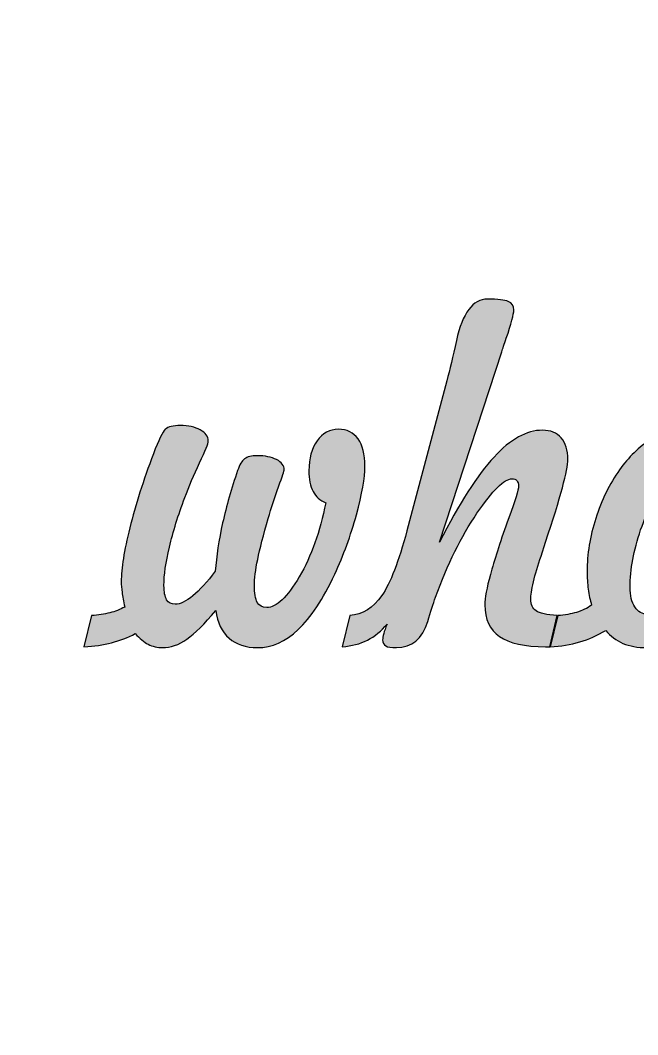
# Model space of a CAD drawing. Extents: x -236 to 261, y -182 to 182.
# Drawn here: x 23.13 to 32.36, y 1.73 to 16.91 of the extents above; entities that cross this region are included whole.
import ezdxf

# ---------------------------------------------------------------- set-up
doc = ezdxf.new("R2010")
doc.units = 0
doc.header["$MEASUREMENT"] = 0
doc.layers.add('CALQUE_PAR_D_FAUT', color=7, linetype='CONTINUOUS')

msp = doc.modelspace()

# ---------------------------------------------------------------- hatches: boundary and pattern name
at = {"layer": 'CALQUE_PAR_D_FAUT'}
h = msp.add_hatch(color=250, dxfattribs=at)
edge = h.paths.add_edge_path()
edge.add_spline(control_points=[(28.6072, 7.8756), (28.5242, 7.7721), (28.4266, 7.6922), (28.3153, 7.6369), (28.204, 7.5804), (28.0781, 7.5475), (27.9376, 7.5381), (27.9376, 7.5381), (28.0498, 8.0038), (28.0498, 8.0038), (28.2411, 8.0179), (28.4012, 8.1178), (28.5301, 8.3036), (28.6579, 8.4894), (28.7828, 8.8116), (28.9049, 9.2714), (28.9049, 9.2714), (29.5023, 11.5175), (29.5023, 11.5175), (29.5452, 11.6786), (29.593, 11.8785), (29.6448, 12.1172), (29.7346, 12.5311), (29.8898, 12.7381), (30.1104, 12.7381), (30.2636, 12.7381), (30.3672, 12.7263), (30.4208, 12.7016), (30.4755, 12.6781), (30.5028, 12.6358), (30.5028, 12.5758), (30.5028, 12.5123), (30.4657, 12.37), (30.3906, 12.1525), (30.3603, 12.0643), (30.3379, 11.9973), (30.3222, 11.949), (30.3222, 11.949), (29.3901, 9.1021), (29.3901, 9.1021), (29.6877, 9.683), (29.9601, 10.1075), (30.207, 10.3756), (30.454, 10.6426), (30.6951, 10.7766), (30.9314, 10.7766), (31.0514, 10.7766), (31.1451, 10.7378), (31.2114, 10.6614), (31.2788, 10.5838), (31.312, 10.4768), (31.312, 10.3392), (31.312, 10.1851), (31.2007, 9.7736), (30.9782, 9.1021), (30.9782, 9.1021), (30.9099, 8.8928), (30.9099, 8.8928), (30.8621, 8.7552), (30.8249, 8.6258), (30.7966, 8.5071), (30.7692, 8.3871), (30.7556, 8.3025), (30.7556, 8.2519), (30.7556, 8.1672), (30.7819, 8.1073), (30.8357, 8.0732), (30.8884, 8.0379), (30.9948, 8.0155), (31.1519, 8.0038), (31.1519, 8.0038), (31.0436, 7.5381), (31.0436, 7.5381), (31.0436, 7.5381), (30.9782, 7.5381), (30.9782, 7.5381), (30.6648, 7.5381), (30.4355, 7.5887), (30.289, 7.6898), (30.1436, 7.7909), (30.0704, 7.9497), (30.0704, 8.1649), (30.0704, 8.2637), (30.0977, 8.4154), (30.1533, 8.62), (30.209, 8.8246), (30.2929, 9.0856), (30.4052, 9.402), (30.4052, 9.402), (30.4277, 9.4678), (30.4277, 9.4678), (30.5253, 9.7312), (30.5741, 9.8876), (30.5741, 9.9358), (30.5741, 9.9758), (30.5663, 10.004), (30.5497, 10.0229), (30.534, 10.0405), (30.5087, 10.0499), (30.4745, 10.0499), (30.3613, 10.0499), (30.1875, 9.8782), (29.9523, 9.5337), (29.717, 9.1891), (29.5101, 8.7705), (29.3334, 8.2789), (29.2973, 8.1802), (29.2582, 8.0602), (29.2162, 7.9168), (29.1362, 7.6545), (28.9801, 7.524), (28.7477, 7.524), (28.6716, 7.524), (28.6179, 7.5322), (28.5876, 7.5499), (28.5574, 7.5675), (28.5418, 7.5981), (28.5418, 7.6416), (28.5418, 7.6639), (28.5466, 7.6945), (28.5574, 7.7333), (28.5681, 7.7709), (28.5847, 7.8192), (28.6072, 7.8756)], knot_values=[0, 0, 0, 0, 0.0243902, 0.0243902, 0.0243902, 0.0487805, 0.0487805, 0.0487805, 0.0731707, 0.0731707, 0.0731707, 0.097561, 0.097561, 0.097561, 0.1219512, 0.1219512, 0.1219512, 0.1463415, 0.1463415, 0.1463415, 0.1707317, 0.1707317, 0.1707317, 0.195122, 0.195122, 0.195122, 0.2195122, 0.2195122, 0.2195122, 0.2439024, 0.2439024, 0.2439024, 0.2682927, 0.2682927, 0.2682927, 0.2926829, 0.2926829, 0.2926829, 0.3170732, 0.3170732, 0.3170732, 0.3414634, 0.3414634, 0.3414634, 0.3658537, 0.3658537, 0.3658537, 0.3902439, 0.3902439, 0.3902439, 0.4146341, 0.4146341, 0.4146341, 0.4390244, 0.4390244, 0.4390244, 0.4634146, 0.4634146, 0.4634146, 0.4878049, 0.4878049, 0.4878049, 0.5121951, 0.5121951, 0.5121951, 0.5365854, 0.5365854, 0.5365854, 0.5609756, 0.5609756, 0.5609756, 0.5853659, 0.5853659, 0.5853659, 0.6097561, 0.6097561, 0.6097561, 0.6341463, 0.6341463, 0.6341463, 0.6585366, 0.6585366, 0.6585366, 0.6829268, 0.6829268, 0.6829268, 0.7073171, 0.7073171, 0.7073171, 0.7317073, 0.7317073, 0.7317073, 0.7560976, 0.7560976, 0.7560976, 0.7804878, 0.7804878, 0.7804878, 0.804878, 0.804878, 0.804878, 0.8292683, 0.8292683, 0.8292683, 0.8536585, 0.8536585, 0.8536585, 0.8780488, 0.8780488, 0.8780488, 0.902439, 0.902439, 0.902439, 0.9268293, 0.9268293, 0.9268293, 0.9512195, 0.9512195, 0.9512195, 0.9756098, 0.9756098, 0.9756098, 1, 1, 1, 1], degree=3, periodic=1)
h = msp.add_hatch(color=250, dxfattribs=at)
edge = h.paths.add_edge_path()
edge.add_spline(control_points=[(24.077, 7.5381), (24.077, 7.5381), (24.1911, 8.0038), (24.1911, 8.0038), (24.2917, 8.0108), (24.3825, 8.0238), (24.4626, 8.0449), (24.5426, 8.0661), (24.6168, 8.0943), (24.686, 8.1308), (24.6665, 8.2178), (24.6538, 8.2907), (24.646, 8.3495), (24.6382, 8.4083), (24.6343, 8.4612), (24.6343, 8.5106), (24.6343, 8.7082), (24.6773, 8.9763), (24.7622, 9.3161), (24.8472, 9.6571), (24.9643, 10.0252), (25.1156, 10.4227), (25.1917, 10.6296), (25.2512, 10.7519), (25.2932, 10.7907), (25.3352, 10.8284), (25.4104, 10.8472), (25.5187, 10.8472), (25.6368, 10.8472), (25.7364, 10.8248), (25.8155, 10.7813), (25.8946, 10.7378), (25.9346, 10.6826), (25.9346, 10.6167), (25.9346, 10.5791), (25.8916, 10.4709), (25.8057, 10.2886), (25.7198, 10.1075), (25.6456, 9.9335), (25.5851, 9.7689), (25.4855, 9.5043), (25.4084, 9.2573), (25.3548, 9.028), (25.3001, 8.7975), (25.2727, 8.607), (25.2727, 8.4553), (25.2727, 8.3566), (25.2864, 8.2848), (25.3128, 8.2401), (25.3391, 8.1955), (25.3821, 8.1731), (25.4416, 8.1731), (25.5138, 8.1731), (25.6017, 8.2154), (25.7051, 8.3001), (25.8076, 8.386), (25.9199, 8.5071), (26.04, 8.6658), (26.0575, 8.8928), (26.0936, 9.135), (26.1502, 9.389), (26.2059, 9.6442), (26.281, 9.9053), (26.3738, 10.1722), (26.4031, 10.2592), (26.4373, 10.318), (26.4783, 10.3486), (26.5192, 10.3803), (26.5817, 10.3956), (26.6656, 10.3956), (26.7837, 10.3956), (26.8804, 10.3756), (26.9566, 10.3368), (27.0327, 10.298), (27.0708, 10.2475), (27.0708, 10.1851), (27.0708, 10.1734), (27.0424, 10.0899), (26.9858, 9.9323), (26.9283, 9.7747), (26.8765, 9.616), (26.8316, 9.4584), (26.7593, 9.2079), (26.7066, 9.0033), (26.6744, 8.8446), (26.6422, 8.6858), (26.6256, 8.5553), (26.6256, 8.4542), (26.6256, 8.3377), (26.6403, 8.2531), (26.6686, 8.2013), (26.6969, 8.1496), (26.7437, 8.1237), (26.8082, 8.1237), (26.9536, 8.1237), (27.1156, 8.2778), (27.2962, 8.5847), (27.4759, 8.8916), (27.6076, 9.2597), (27.6915, 9.6889), (27.6057, 9.7265), (27.5422, 9.783), (27.5012, 9.8618), (27.4602, 9.9394), (27.4398, 10.0428), (27.4398, 10.171), (27.4398, 10.3545), (27.4807, 10.5038), (27.5627, 10.6191), (27.6447, 10.7331), (27.7511, 10.7907), (27.8829, 10.7907), (28.0088, 10.7907), (28.1054, 10.7425), (28.1747, 10.6473), (28.243, 10.552), (28.2772, 10.4168), (28.2772, 10.2392), (28.2772, 10.0652), (28.2352, 9.8229), (28.1503, 9.5125), (28.0654, 9.2021), (27.9571, 8.9057), (27.8263, 8.6235), (27.6506, 8.2484), (27.469, 7.972), (27.2796, 7.7933), (27.0912, 7.6134), (26.8883, 7.524), (26.6715, 7.524), (26.4939, 7.524), (26.3524, 7.571), (26.2459, 7.6651), (26.1385, 7.7592), (26.0722, 7.8979), (26.0458, 8.079), (25.8799, 7.8768), (25.7364, 7.7333), (25.6144, 7.6498), (25.4933, 7.5663), (25.3723, 7.524), (25.2502, 7.524), (25.1731, 7.524), (25.1029, 7.5405), (25.0385, 7.5746), (24.9731, 7.6075), (24.9087, 7.6616), (24.8433, 7.7345), (24.7309, 7.6745), (24.6129, 7.6287), (24.4889, 7.5969), (24.365, 7.5652), (24.2273, 7.5452), (24.077, 7.5381)], knot_values=[0, 0, 0, 0, 0.0196078, 0.0196078, 0.0196078, 0.0392157, 0.0392157, 0.0392157, 0.0588235, 0.0588235, 0.0588235, 0.0784314, 0.0784314, 0.0784314, 0.0980392, 0.0980392, 0.0980392, 0.1176471, 0.1176471, 0.1176471, 0.1372549, 0.1372549, 0.1372549, 0.1568627, 0.1568627, 0.1568627, 0.1764706, 0.1764706, 0.1764706, 0.1960784, 0.1960784, 0.1960784, 0.2156863, 0.2156863, 0.2156863, 0.2352941, 0.2352941, 0.2352941, 0.254902, 0.254902, 0.254902, 0.2745098, 0.2745098, 0.2745098, 0.2941176, 0.2941176, 0.2941176, 0.3137255, 0.3137255, 0.3137255, 0.3333333, 0.3333333, 0.3333333, 0.3529412, 0.3529412, 0.3529412, 0.372549, 0.372549, 0.372549, 0.3921569, 0.3921569, 0.3921569, 0.4117647, 0.4117647, 0.4117647, 0.4313725, 0.4313725, 0.4313725, 0.4509804, 0.4509804, 0.4509804, 0.4705882, 0.4705882, 0.4705882, 0.4901961, 0.4901961, 0.4901961, 0.5098039, 0.5098039, 0.5098039, 0.5294118, 0.5294118, 0.5294118, 0.5490196, 0.5490196, 0.5490196, 0.5686275, 0.5686275, 0.5686275, 0.5882353, 0.5882353, 0.5882353, 0.6078431, 0.6078431, 0.6078431, 0.627451, 0.627451, 0.627451, 0.6470588, 0.6470588, 0.6470588, 0.6666667, 0.6666667, 0.6666667, 0.6862745, 0.6862745, 0.6862745, 0.7058824, 0.7058824, 0.7058824, 0.7254902, 0.7254902, 0.7254902, 0.745098, 0.745098, 0.745098, 0.7647059, 0.7647059, 0.7647059, 0.7843137, 0.7843137, 0.7843137, 0.8039216, 0.8039216, 0.8039216, 0.8235294, 0.8235294, 0.8235294, 0.8431373, 0.8431373, 0.8431373, 0.8627451, 0.8627451, 0.8627451, 0.8823529, 0.8823529, 0.8823529, 0.9019608, 0.9019608, 0.9019608, 0.9215686, 0.9215686, 0.9215686, 0.9411765, 0.9411765, 0.9411765, 0.9607843, 0.9607843, 0.9607843, 0.9803922, 0.9803922, 0.9803922, 1, 1, 1, 1], degree=3, periodic=1)
h = msp.add_hatch(color=250, dxfattribs=at)
edge = h.paths.add_edge_path()
edge.add_spline(control_points=[(33.3726, 9.6818), (33.2769, 9.6995), (33.2037, 9.743), (33.1539, 9.8088), (33.1041, 9.8759), (33.0797, 9.9652), (33.0797, 10.0781), (33.0797, 10.2404), (33.1178, 10.3756), (33.1939, 10.4826), (33.271, 10.5897), (33.3677, 10.6426), (33.4839, 10.6426), (33.6117, 10.6426), (33.7113, 10.5803), (33.7816, 10.4568), (33.8529, 10.3321), (33.888, 10.1593), (33.888, 9.9358), (33.888, 9.6583), (33.8509, 9.3749), (33.7777, 9.0868), (33.7044, 8.7987), (33.601, 8.5341), (33.4673, 8.2919), (33.3258, 8.0355), (33.1744, 7.8427), (33.0124, 7.7157), (32.8504, 7.5875), (32.6756, 7.524), (32.4882, 7.524), (32.3526, 7.524), (32.2354, 7.5452), (32.1348, 7.5875), (32.0343, 7.631), (31.9494, 7.6957), (31.8782, 7.7827), (31.7532, 7.7074), (31.6224, 7.6486), (31.4877, 7.6087), (31.354, 7.5687), (31.2065, 7.5452), (31.0465, 7.5381), (31.0465, 7.5381), (31.1606, 8.0038), (31.1606, 8.0038), (31.2651, 8.0108), (31.3589, 8.0273), (31.4418, 8.052), (31.5248, 8.0779), (31.5999, 8.1131), (31.6663, 8.159), (31.6438, 8.2354), (31.6263, 8.3142), (31.6155, 8.3989), (31.6038, 8.4824), (31.598, 8.5718), (31.598, 8.6658), (31.598, 8.921), (31.6409, 9.1844), (31.7278, 9.4572), (31.8147, 9.7312), (31.9338, 9.9735), (32.0841, 10.184), (32.2158, 10.3733), (32.3731, 10.5262), (32.5565, 10.6426), (32.74, 10.7602), (32.9099, 10.819), (33.069, 10.819), (33.111, 10.819), (33.1432, 10.8084), (33.1676, 10.786), (33.191, 10.7649), (33.2027, 10.7355), (33.2027, 10.6978), (33.2027, 10.6473), (33.1568, 10.5673), (33.0641, 10.4591), (32.9714, 10.3498), (32.9011, 10.258), (32.8514, 10.184), (32.6551, 9.8888), (32.5038, 9.5878), (32.3994, 9.2844), (32.2949, 8.9798), (32.2422, 8.6941), (32.2422, 8.4283), (32.2422, 8.3013), (32.2656, 8.2025), (32.3125, 8.132), (32.3594, 8.0602), (32.4238, 8.0249), (32.5058, 8.0249), (32.7019, 8.0249), (32.8933, 8.1943), (33.0807, 8.533), (33.2681, 8.8716), (33.3648, 9.255), (33.3726, 9.6818)], knot_values=[0, 0, 0, 0, 0.030303, 0.030303, 0.030303, 0.0606061, 0.0606061, 0.0606061, 0.0909091, 0.0909091, 0.0909091, 0.1212121, 0.1212121, 0.1212121, 0.1515152, 0.1515152, 0.1515152, 0.1818182, 0.1818182, 0.1818182, 0.2121212, 0.2121212, 0.2121212, 0.2424242, 0.2424242, 0.2424242, 0.2727273, 0.2727273, 0.2727273, 0.3030303, 0.3030303, 0.3030303, 0.3333333, 0.3333333, 0.3333333, 0.3636364, 0.3636364, 0.3636364, 0.3939394, 0.3939394, 0.3939394, 0.4242424, 0.4242424, 0.4242424, 0.4545455, 0.4545455, 0.4545455, 0.4848485, 0.4848485, 0.4848485, 0.5151515, 0.5151515, 0.5151515, 0.5454545, 0.5454545, 0.5454545, 0.5757576, 0.5757576, 0.5757576, 0.6060606, 0.6060606, 0.6060606, 0.6363636, 0.6363636, 0.6363636, 0.6666667, 0.6666667, 0.6666667, 0.6969697, 0.6969697, 0.6969697, 0.7272727, 0.7272727, 0.7272727, 0.7575758, 0.7575758, 0.7575758, 0.7878788, 0.7878788, 0.7878788, 0.8181818, 0.8181818, 0.8181818, 0.8484848, 0.8484848, 0.8484848, 0.8787879, 0.8787879, 0.8787879, 0.9090909, 0.9090909, 0.9090909, 0.9393939, 0.9393939, 0.9393939, 0.969697, 0.969697, 0.969697, 1, 1, 1, 1], degree=3, periodic=1)

# ---------------------------------------------------------------- linework, layer by layer
at = {"layer": 'CALQUE_PAR_D_FAUT', "color": 1}
msp.add_open_spline([(-230.5187, 181.5562), (-231.8457, 181.5553), (-233.1179, 181.0274), (-234.0556, 180.0885), (-234.9933, 179.1497), (-235.5196, 177.8831), (-235.5187, 176.5562), (-235.5187, 176.5562), (-235.5187, -8.4438), (-235.5187, -8.4438), (-235.5179, -9.7708), (-234.99, -11.043), (-234.0511, -11.9807), (-233.1123, -12.9184), (-231.8457, -13.4447), (-230.5187, -13.4438), (-230.5187, -13.4438), (115.1243, -13.4438), (115.1243, -13.4438), (116.4513, -13.443), (117.7235, -12.9151), (118.6612, -11.9762), (119.5989, -11.0373), (120.1252, -9.7708), (120.1243, -8.4438), (120.1243, -8.4438), (120.1243, 88.0484), (120.1243, 88.0484), (120.1243, 88.0484), (120.1243, 96.0484), (120.1243, 96.0484), (120.1243, 96.0484), (120.1243, 176.5562), (120.1243, 176.5562), (120.1235, 177.8831), (119.5956, 179.1553), (118.6567, 180.093), (117.7179, 181.0307), (116.4513, 181.557), (115.1243, 181.5562), (115.1243, 181.5562), (-230.5187, 181.5562), (-230.5187, 181.5562), (-230.5187, 181.5562), (-230.5187, 181.5562), (-230.5187, 181.5562)], degree=3, knots=[0, 0, 0, 0, 0.0666667, 0.0666667, 0.0666667, 0.1333333, 0.1333333, 0.1333333, 0.2, 0.2, 0.2, 0.2666667, 0.2666667, 0.2666667, 0.3333333, 0.3333333, 0.3333333, 0.4, 0.4, 0.4, 0.4666667, 0.4666667, 0.4666667, 0.5333333, 0.5333333, 0.5333333, 0.6, 0.6, 0.6, 0.6666667, 0.6666667, 0.6666667, 0.7333333, 0.7333333, 0.7333333, 0.8, 0.8, 0.8, 0.8666667, 0.8666667, 0.8666667, 0.9333333, 0.9333333, 0.9333333, 1, 1, 1, 1], dxfattribs=at)
at = {"layer": 'CALQUE_PAR_D_FAUT', "color": 250}
for points, knots in [([(28.6072, 7.8756), (28.5242, 7.7721), (28.4266, 7.6922), (28.3153, 7.6369), (28.204, 7.5804), (28.0781, 7.5475), (27.9376, 7.5381), (27.9376, 7.5381), (28.0498, 8.0038), (28.0498, 8.0038), (28.2411, 8.0179), (28.4012, 8.1178), (28.5301, 8.3036), (28.6579, 8.4894), (28.7828, 8.8116), (28.9049, 9.2714), (28.9049, 9.2714), (29.5023, 11.5175), (29.5023, 11.5175), (29.5452, 11.6786), (29.593, 11.8785), (29.6448, 12.1172), (29.7346, 12.5311), (29.8898, 12.7381), (30.1104, 12.7381), (30.2636, 12.7381), (30.3672, 12.7263), (30.4208, 12.7016), (30.4755, 12.6781), (30.5028, 12.6358), (30.5028, 12.5758), (30.5028, 12.5123), (30.4657, 12.37), (30.3906, 12.1525), (30.3603, 12.0643), (30.3379, 11.9973), (30.3222, 11.949), (30.3222, 11.949), (29.3901, 9.1021), (29.3901, 9.1021), (29.6877, 9.683), (29.9601, 10.1075), (30.207, 10.3756), (30.454, 10.6426), (30.6951, 10.7766), (30.9314, 10.7766), (31.0514, 10.7766), (31.1451, 10.7378), (31.2114, 10.6614), (31.2788, 10.5838), (31.312, 10.4768), (31.312, 10.3392), (31.312, 10.1851), (31.2007, 9.7736), (30.9782, 9.1021), (30.9782, 9.1021), (30.9099, 8.8928), (30.9099, 8.8928), (30.8621, 8.7552), (30.8249, 8.6258), (30.7966, 8.5071), (30.7692, 8.3871), (30.7556, 8.3025), (30.7556, 8.2519), (30.7556, 8.1672), (30.7819, 8.1073), (30.8357, 8.0732), (30.8884, 8.0379), (30.9948, 8.0155), (31.1519, 8.0038), (31.1519, 8.0038), (31.0436, 7.5381), (31.0436, 7.5381), (31.0436, 7.5381), (30.9782, 7.5381), (30.9782, 7.5381), (30.6648, 7.5381), (30.4355, 7.5887), (30.289, 7.6898), (30.1436, 7.7909), (30.0704, 7.9497), (30.0704, 8.1649), (30.0704, 8.2637), (30.0977, 8.4154), (30.1533, 8.62), (30.209, 8.8246), (30.2929, 9.0856), (30.4052, 9.402), (30.4052, 9.402), (30.4277, 9.4678), (30.4277, 9.4678), (30.5253, 9.7312), (30.5741, 9.8876), (30.5741, 9.9358), (30.5741, 9.9758), (30.5663, 10.004), (30.5497, 10.0229), (30.534, 10.0405), (30.5087, 10.0499), (30.4745, 10.0499), (30.3613, 10.0499), (30.1875, 9.8782), (29.9523, 9.5337), (29.717, 9.1891), (29.5101, 8.7705), (29.3334, 8.2789), (29.2973, 8.1802), (29.2582, 8.0602), (29.2162, 7.9168), (29.1362, 7.6545), (28.9801, 7.524), (28.7477, 7.524), (28.6716, 7.524), (28.6179, 7.5322), (28.5876, 7.5499), (28.5574, 7.5675), (28.5418, 7.5981), (28.5418, 7.6416), (28.5418, 7.6639), (28.5466, 7.6945), (28.5574, 7.7333), (28.5681, 7.7709), (28.5847, 7.8192), (28.6072, 7.8756)], [0, 0, 0, 0, 0.0243902, 0.0243902, 0.0243902, 0.0487805, 0.0487805, 0.0487805, 0.0731707, 0.0731707, 0.0731707, 0.097561, 0.097561, 0.097561, 0.1219512, 0.1219512, 0.1219512, 0.1463415, 0.1463415, 0.1463415, 0.1707317, 0.1707317, 0.1707317, 0.195122, 0.195122, 0.195122, 0.2195122, 0.2195122, 0.2195122, 0.2439024, 0.2439024, 0.2439024, 0.2682927, 0.2682927, 0.2682927, 0.2926829, 0.2926829, 0.2926829, 0.3170732, 0.3170732, 0.3170732, 0.3414634, 0.3414634, 0.3414634, 0.3658537, 0.3658537, 0.3658537, 0.3902439, 0.3902439, 0.3902439, 0.4146341, 0.4146341, 0.4146341, 0.4390244, 0.4390244, 0.4390244, 0.4634146, 0.4634146, 0.4634146, 0.4878049, 0.4878049, 0.4878049, 0.5121951, 0.5121951, 0.5121951, 0.5365854, 0.5365854, 0.5365854, 0.5609756, 0.5609756, 0.5609756, 0.5853659, 0.5853659, 0.5853659, 0.6097561, 0.6097561, 0.6097561, 0.6341463, 0.6341463, 0.6341463, 0.6585366, 0.6585366, 0.6585366, 0.6829268, 0.6829268, 0.6829268, 0.7073171, 0.7073171, 0.7073171, 0.7317073, 0.7317073, 0.7317073, 0.7560976, 0.7560976, 0.7560976, 0.7804878, 0.7804878, 0.7804878, 0.804878, 0.804878, 0.804878, 0.8292683, 0.8292683, 0.8292683, 0.8536585, 0.8536585, 0.8536585, 0.8780488, 0.8780488, 0.8780488, 0.902439, 0.902439, 0.902439, 0.9268293, 0.9268293, 0.9268293, 0.9512195, 0.9512195, 0.9512195, 0.9756098, 0.9756098, 0.9756098, 1, 1, 1, 1]), ([(24.077, 7.5381), (24.077, 7.5381), (24.1911, 8.0038), (24.1911, 8.0038), (24.2917, 8.0108), (24.3825, 8.0238), (24.4626, 8.0449), (24.5426, 8.0661), (24.6168, 8.0943), (24.686, 8.1308), (24.6665, 8.2178), (24.6538, 8.2907), (24.646, 8.3495), (24.6382, 8.4083), (24.6343, 8.4612), (24.6343, 8.5106), (24.6343, 8.7082), (24.6773, 8.9763), (24.7622, 9.3161), (24.8472, 9.6571), (24.9643, 10.0252), (25.1156, 10.4227), (25.1917, 10.6296), (25.2512, 10.7519), (25.2932, 10.7907), (25.3352, 10.8284), (25.4104, 10.8472), (25.5187, 10.8472), (25.6368, 10.8472), (25.7364, 10.8248), (25.8155, 10.7813), (25.8946, 10.7378), (25.9346, 10.6826), (25.9346, 10.6167), (25.9346, 10.5791), (25.8916, 10.4709), (25.8057, 10.2886), (25.7198, 10.1075), (25.6456, 9.9335), (25.5851, 9.7689), (25.4855, 9.5043), (25.4084, 9.2573), (25.3548, 9.028), (25.3001, 8.7975), (25.2727, 8.607), (25.2727, 8.4553), (25.2727, 8.3566), (25.2864, 8.2848), (25.3128, 8.2401), (25.3391, 8.1955), (25.3821, 8.1731), (25.4416, 8.1731), (25.5138, 8.1731), (25.6017, 8.2154), (25.7051, 8.3001), (25.8076, 8.386), (25.9199, 8.5071), (26.04, 8.6658), (26.0575, 8.8928), (26.0936, 9.135), (26.1502, 9.389), (26.2059, 9.6442), (26.281, 9.9053), (26.3738, 10.1722), (26.4031, 10.2592), (26.4373, 10.318), (26.4783, 10.3486), (26.5192, 10.3803), (26.5817, 10.3956), (26.6656, 10.3956), (26.7837, 10.3956), (26.8804, 10.3756), (26.9566, 10.3368), (27.0327, 10.298), (27.0708, 10.2475), (27.0708, 10.1851), (27.0708, 10.1734), (27.0424, 10.0899), (26.9858, 9.9323), (26.9283, 9.7747), (26.8765, 9.616), (26.8316, 9.4584), (26.7593, 9.2079), (26.7066, 9.0033), (26.6744, 8.8446), (26.6422, 8.6858), (26.6256, 8.5553), (26.6256, 8.4542), (26.6256, 8.3377), (26.6403, 8.2531), (26.6686, 8.2013), (26.6969, 8.1496), (26.7437, 8.1237), (26.8082, 8.1237), (26.9536, 8.1237), (27.1156, 8.2778), (27.2962, 8.5847), (27.4759, 8.8916), (27.6076, 9.2597), (27.6915, 9.6889), (27.6057, 9.7265), (27.5422, 9.783), (27.5012, 9.8618), (27.4602, 9.9394), (27.4398, 10.0428), (27.4398, 10.171), (27.4398, 10.3545), (27.4807, 10.5038), (27.5627, 10.6191), (27.6447, 10.7331), (27.7511, 10.7907), (27.8829, 10.7907), (28.0088, 10.7907), (28.1054, 10.7425), (28.1747, 10.6473), (28.243, 10.552), (28.2772, 10.4168), (28.2772, 10.2392), (28.2772, 10.0652), (28.2352, 9.8229), (28.1503, 9.5125), (28.0654, 9.2021), (27.9571, 8.9057), (27.8263, 8.6235), (27.6506, 8.2484), (27.469, 7.972), (27.2796, 7.7933), (27.0912, 7.6134), (26.8883, 7.524), (26.6715, 7.524), (26.4939, 7.524), (26.3524, 7.571), (26.2459, 7.6651), (26.1385, 7.7592), (26.0722, 7.8979), (26.0458, 8.079), (25.8799, 7.8768), (25.7364, 7.7333), (25.6144, 7.6498), (25.4933, 7.5663), (25.3723, 7.524), (25.2502, 7.524), (25.1731, 7.524), (25.1029, 7.5405), (25.0385, 7.5746), (24.9731, 7.6075), (24.9087, 7.6616), (24.8433, 7.7345), (24.7309, 7.6745), (24.6129, 7.6287), (24.4889, 7.5969), (24.365, 7.5652), (24.2273, 7.5452), (24.077, 7.5381)], [0, 0, 0, 0, 0.0196078, 0.0196078, 0.0196078, 0.0392157, 0.0392157, 0.0392157, 0.0588235, 0.0588235, 0.0588235, 0.0784314, 0.0784314, 0.0784314, 0.0980392, 0.0980392, 0.0980392, 0.1176471, 0.1176471, 0.1176471, 0.1372549, 0.1372549, 0.1372549, 0.1568627, 0.1568627, 0.1568627, 0.1764706, 0.1764706, 0.1764706, 0.1960784, 0.1960784, 0.1960784, 0.2156863, 0.2156863, 0.2156863, 0.2352941, 0.2352941, 0.2352941, 0.254902, 0.254902, 0.254902, 0.2745098, 0.2745098, 0.2745098, 0.2941176, 0.2941176, 0.2941176, 0.3137255, 0.3137255, 0.3137255, 0.3333333, 0.3333333, 0.3333333, 0.3529412, 0.3529412, 0.3529412, 0.372549, 0.372549, 0.372549, 0.3921569, 0.3921569, 0.3921569, 0.4117647, 0.4117647, 0.4117647, 0.4313725, 0.4313725, 0.4313725, 0.4509804, 0.4509804, 0.4509804, 0.4705882, 0.4705882, 0.4705882, 0.4901961, 0.4901961, 0.4901961, 0.5098039, 0.5098039, 0.5098039, 0.5294118, 0.5294118, 0.5294118, 0.5490196, 0.5490196, 0.5490196, 0.5686275, 0.5686275, 0.5686275, 0.5882353, 0.5882353, 0.5882353, 0.6078431, 0.6078431, 0.6078431, 0.627451, 0.627451, 0.627451, 0.6470588, 0.6470588, 0.6470588, 0.6666667, 0.6666667, 0.6666667, 0.6862745, 0.6862745, 0.6862745, 0.7058824, 0.7058824, 0.7058824, 0.7254902, 0.7254902, 0.7254902, 0.745098, 0.745098, 0.745098, 0.7647059, 0.7647059, 0.7647059, 0.7843137, 0.7843137, 0.7843137, 0.8039216, 0.8039216, 0.8039216, 0.8235294, 0.8235294, 0.8235294, 0.8431373, 0.8431373, 0.8431373, 0.8627451, 0.8627451, 0.8627451, 0.8823529, 0.8823529, 0.8823529, 0.9019608, 0.9019608, 0.9019608, 0.9215686, 0.9215686, 0.9215686, 0.9411765, 0.9411765, 0.9411765, 0.9607843, 0.9607843, 0.9607843, 0.9803922, 0.9803922, 0.9803922, 1, 1, 1, 1]), ([(33.3726, 9.6818), (33.2769, 9.6995), (33.2037, 9.743), (33.1539, 9.8088), (33.1041, 9.8759), (33.0797, 9.9652), (33.0797, 10.0781), (33.0797, 10.2404), (33.1178, 10.3756), (33.1939, 10.4826), (33.271, 10.5897), (33.3677, 10.6426), (33.4839, 10.6426), (33.6117, 10.6426), (33.7113, 10.5803), (33.7816, 10.4568), (33.8529, 10.3321), (33.888, 10.1593), (33.888, 9.9358), (33.888, 9.6583), (33.8509, 9.3749), (33.7777, 9.0868), (33.7044, 8.7987), (33.601, 8.5341), (33.4673, 8.2919), (33.3258, 8.0355), (33.1744, 7.8427), (33.0124, 7.7157), (32.8504, 7.5875), (32.6756, 7.524), (32.4882, 7.524), (32.3526, 7.524), (32.2354, 7.5452), (32.1348, 7.5875), (32.0343, 7.631), (31.9494, 7.6957), (31.8782, 7.7827), (31.7532, 7.7074), (31.6224, 7.6486), (31.4877, 7.6087), (31.354, 7.5687), (31.2065, 7.5452), (31.0465, 7.5381), (31.0465, 7.5381), (31.1606, 8.0038), (31.1606, 8.0038), (31.2651, 8.0108), (31.3589, 8.0273), (31.4418, 8.052), (31.5248, 8.0779), (31.5999, 8.1131), (31.6663, 8.159), (31.6438, 8.2354), (31.6263, 8.3142), (31.6155, 8.3989), (31.6038, 8.4824), (31.598, 8.5718), (31.598, 8.6658), (31.598, 8.921), (31.6409, 9.1844), (31.7278, 9.4572), (31.8147, 9.7312), (31.9338, 9.9735), (32.0841, 10.184), (32.2158, 10.3733), (32.3731, 10.5262), (32.5565, 10.6426), (32.74, 10.7602), (32.9099, 10.819), (33.069, 10.819), (33.111, 10.819), (33.1432, 10.8084), (33.1676, 10.786), (33.191, 10.7649), (33.2027, 10.7355), (33.2027, 10.6978), (33.2027, 10.6473), (33.1568, 10.5673), (33.0641, 10.4591), (32.9714, 10.3498), (32.9011, 10.258), (32.8514, 10.184), (32.6551, 9.8888), (32.5038, 9.5878), (32.3994, 9.2844), (32.2949, 8.9798), (32.2422, 8.6941), (32.2422, 8.4283), (32.2422, 8.3013), (32.2656, 8.2025), (32.3125, 8.132), (32.3594, 8.0602), (32.4238, 8.0249), (32.5058, 8.0249), (32.7019, 8.0249), (32.8933, 8.1943), (33.0807, 8.533), (33.2681, 8.8716), (33.3648, 9.255), (33.3726, 9.6818)], [0, 0, 0, 0, 0.030303, 0.030303, 0.030303, 0.0606061, 0.0606061, 0.0606061, 0.0909091, 0.0909091, 0.0909091, 0.1212121, 0.1212121, 0.1212121, 0.1515152, 0.1515152, 0.1515152, 0.1818182, 0.1818182, 0.1818182, 0.2121212, 0.2121212, 0.2121212, 0.2424242, 0.2424242, 0.2424242, 0.2727273, 0.2727273, 0.2727273, 0.3030303, 0.3030303, 0.3030303, 0.3333333, 0.3333333, 0.3333333, 0.3636364, 0.3636364, 0.3636364, 0.3939394, 0.3939394, 0.3939394, 0.4242424, 0.4242424, 0.4242424, 0.4545455, 0.4545455, 0.4545455, 0.4848485, 0.4848485, 0.4848485, 0.5151515, 0.5151515, 0.5151515, 0.5454545, 0.5454545, 0.5454545, 0.5757576, 0.5757576, 0.5757576, 0.6060606, 0.6060606, 0.6060606, 0.6363636, 0.6363636, 0.6363636, 0.6666667, 0.6666667, 0.6666667, 0.6969697, 0.6969697, 0.6969697, 0.7272727, 0.7272727, 0.7272727, 0.7575758, 0.7575758, 0.7575758, 0.7878788, 0.7878788, 0.7878788, 0.8181818, 0.8181818, 0.8181818, 0.8484848, 0.8484848, 0.8484848, 0.8787879, 0.8787879, 0.8787879, 0.9090909, 0.9090909, 0.9090909, 0.9393939, 0.9393939, 0.9393939, 0.969697, 0.969697, 0.969697, 1, 1, 1, 1])]:
    msp.add_open_spline(points, degree=3, knots=knots, dxfattribs=at)

doc.saveas('drawing.dxf')
